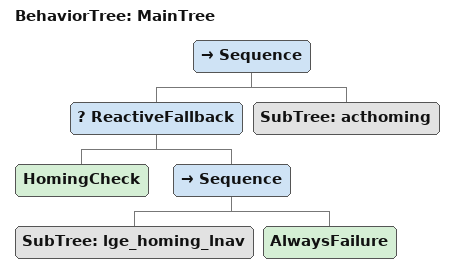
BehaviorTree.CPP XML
<root BTCPP_format="4">
  <include path="./lge_insp.xml" />
  <include path="./le_insp_opening.xml" />
  <include path="./le_opening.xml" />
  <include path="./lge_homing.xml" />
  <include path="./active_homing.xml" />
  <include path="./lnav.xml" />
  <include path="./active_homing.xml" />
  <include path="./lnav.xml" />
  <include path="./lge_homing_lnav.xml" />
  <BehaviorTree ID="MainTree">
    <Sequence>
      <ReactiveFallback>
        <HomingCheck/>
        <Sequence>
          <SubTree ID="lge_homing_lnav"/>
          <AlwaysFailure/>
        </Sequence>
      </ReactiveFallback>
      <SubTree ID="acthoming"/>
    </Sequence>
  </BehaviorTree>
</root>
